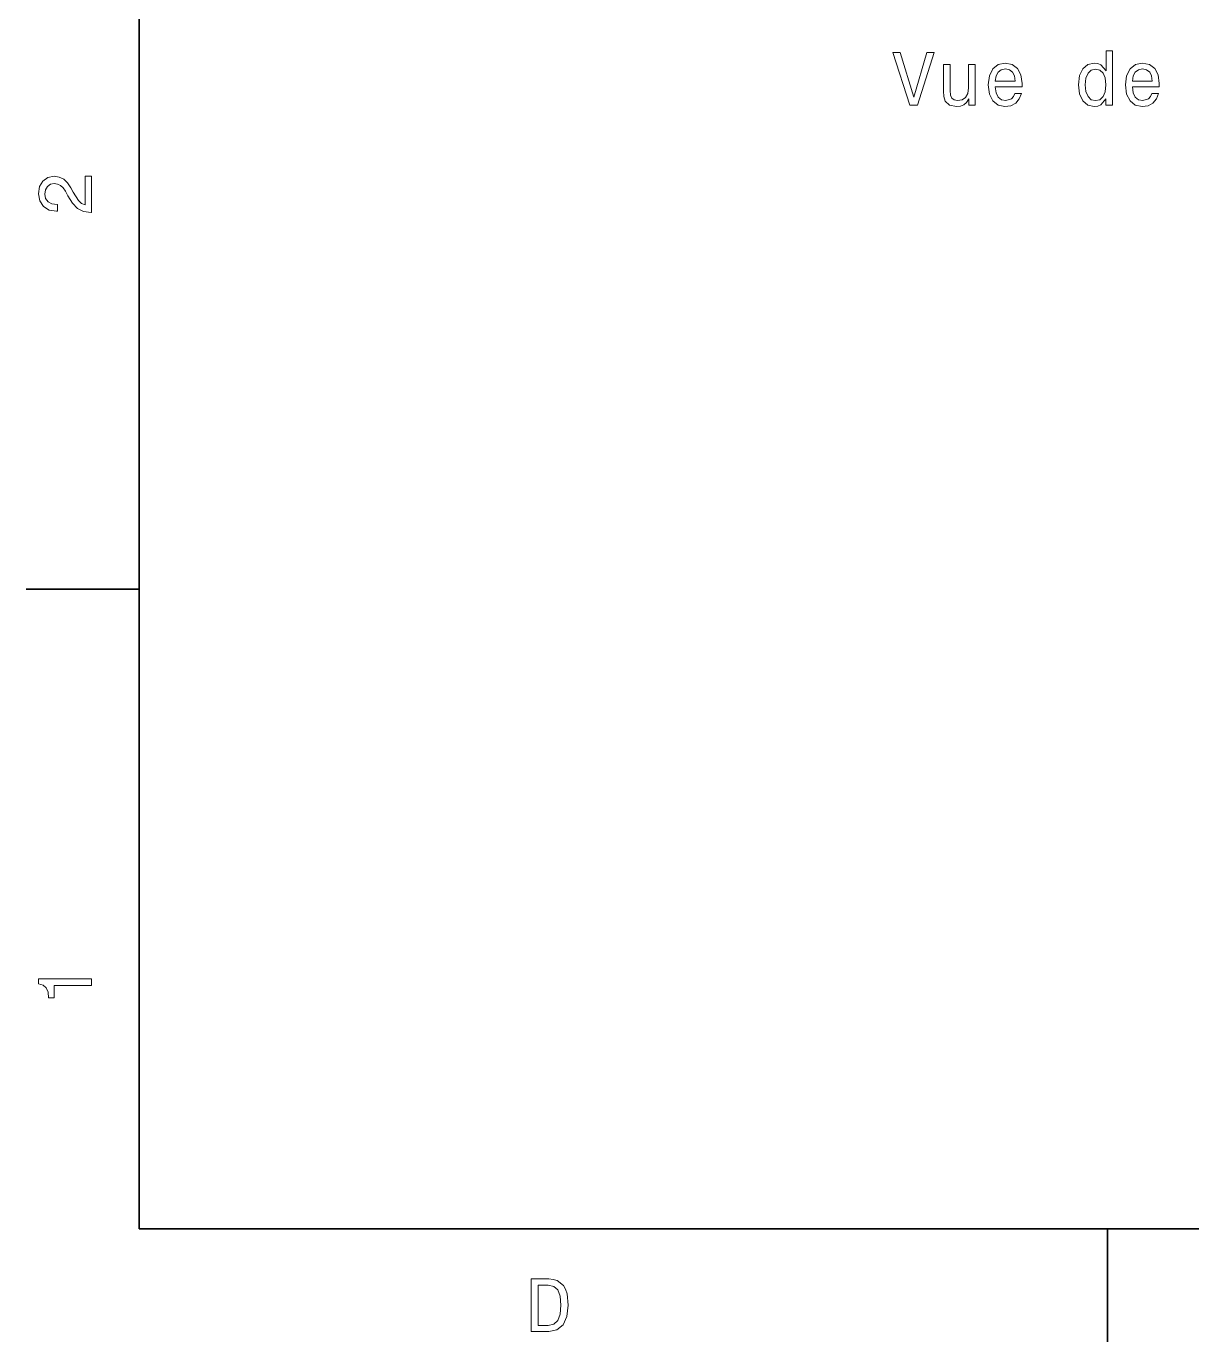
# Model space of a CAD drawing. Extents: x 0 to 297, y 0 to 210.
# Drawn here: x 2.5 to 79.9, y 2.5 to 89.9 of the extents above; entities that cross this region are included whole.
import ezdxf

# ---------------------------------------------------------------- set-up
doc = ezdxf.new("R2010")
doc.units = 0

msp = doc.modelspace()

# ---------------------------------------------------------------- linework, layer by layer
at = {"color": 7, "lineweight": 35}
for p, q in [((10, 200), (10, 10)), ((10, 10), (287, 10))]:
    msp.add_line(p, q, dxfattribs=at)
at = {"color": 7, "lineweight": 35, "ltscale": 0.1875}
for p, q in [((10, 52.5), (2.5, 52.5)), ((74.300003, 10), (74.300003, 2.5))]:
    msp.add_line(p, q, dxfattribs=at)
at = {"color": 7, "lineweight": 13}
for points in [[(74.205246, 85.06826), (74.205246, 84.649673), (74.649055, 84.649673), (74.649055, 88.270714), (74.210297, 88.270714), (74.210297, 86.944344), (73.872398, 87.327629), (73.665627, 87.418404), (73.428589, 87.453705), (72.999916, 87.352844), (72.667068, 87.070419), (72.450211, 86.616531), (72.374557, 86.006302), (72.450211, 85.396072), (72.667068, 84.937134), (72.999916, 84.649673), (73.428589, 84.553856), (73.665627, 84.589157), (73.877441, 84.679932)], [(62.318363, 88.154716), (61.440842, 85.174171), (60.538101, 88.154716), (60.058994, 88.154716), (61.188679, 84.649673), (61.693001, 84.649673), (62.79747, 88.154716)], [(66.857269, 85.875175), (68.632484, 85.875175), (68.637527, 86.081947), (68.556831, 86.661919), (68.33493, 87.095642), (67.981903, 87.357887), (67.512886, 87.453705), (67.053955, 87.352844), (66.700928, 87.070419), (66.473984, 86.611488), (66.393288, 86.006302), (66.468941, 85.385986), (66.695885, 84.932091), (67.043869, 84.649673), (67.497757, 84.553856), (67.891129, 84.619415), (68.213898, 84.790886), (68.450928, 85.063217), (68.587097, 85.426331), (68.148331, 85.426331), (68.057556, 85.224602), (67.92643, 85.073303), (67.55323, 84.952271), (67.26577, 85.007744), (67.048912, 85.184258), (66.9077, 85.471718), (66.857269, 85.860046)], [(75.965332, 85.875175), (77.740555, 85.875175), (77.745598, 86.081947), (77.664902, 86.661919), (77.443001, 87.095642), (77.089973, 87.357887), (76.620956, 87.453705), (76.162018, 87.352844), (75.808998, 87.070419), (75.582054, 86.611488), (75.501358, 86.006302), (75.577011, 85.385986), (75.803955, 84.932091), (76.151932, 84.649673), (76.605827, 84.553856), (76.999199, 84.619415), (77.32196, 84.790886), (77.558998, 85.063217), (77.69516, 85.426331), (77.256401, 85.426331), (77.165627, 85.224602), (77.0345, 85.073303), (76.661301, 84.952271), (76.37384, 85.007744), (76.156982, 85.184258), (76.01577, 85.471718), (75.965332, 85.860046)], [(65.520813, 87.357887), (65.077011, 87.357887), (65.077011, 85.794487), (65.026573, 85.431374), (64.880325, 85.169128), (64.653374, 85.007744), (64.355827, 84.957314), (64.118797, 84.997658), (63.967499, 85.11869), (63.881763, 85.325462), (63.861591, 85.617973), (63.861591, 87.357887), (63.417786, 87.357887), (63.417786, 85.577629), (63.432915, 85.219559), (63.528736, 84.922005), (63.821243, 84.649673), (64.290268, 84.553856), (64.542427, 84.589157), (64.759285, 84.679932), (64.945885, 84.836273), (65.097183, 85.063217), (65.097183, 84.649673), (65.520813, 84.649673)], [(66.857269, 86.248375), (66.912743, 86.596359), (67.048912, 86.853561), (67.255684, 87.009903), (67.528015, 87.065376), (67.795303, 87.009903), (68.002083, 86.853561), (68.128159, 86.596359), (68.173553, 86.248375)], [(73.504242, 87.05529), (73.796745, 86.984688), (74.018646, 86.788002), (74.149773, 86.46019), (74.200211, 86.006302), (74.149773, 85.547371), (74.018646, 85.219559), (73.796745, 85.01783), (73.504242, 84.952271), (73.226868, 85.01783), (73.015045, 85.219559), (72.87384, 85.552414), (72.828445, 86.006302), (72.87384, 86.455147), (73.015045, 86.782959), (73.226868, 86.984688)], [(75.965332, 86.248375), (76.020813, 86.596359), (76.156982, 86.853561), (76.363754, 87.009903), (76.636086, 87.065376), (76.903381, 87.009903), (77.110153, 86.853561), (77.236229, 86.596359), (77.281616, 86.248375)], [(6.833213, 77.519447), (6.833213, 79.925072), (6.399496, 79.925072), (6.399496, 78.023773), (6.162464, 78.129684), (5.965778, 78.311241), (5.607709, 78.871033), (5.456412, 79.168587), (5.239553, 79.501442), (4.987392, 79.738472), (4.689842, 79.874641), (4.351945, 79.925072), (3.928314, 79.839333), (3.595461, 79.602303), (3.383646, 79.239189), (3.307997, 78.770172), (3.393732, 78.286018), (3.630764, 77.91787), (4.009006, 77.680832), (4.508286, 77.600143), (4.578891, 77.600143), (4.578891, 78.059074), (4.538545, 78.059074), (4.195605, 78.104462), (3.943444, 78.240631), (3.782061, 78.457489), (3.726585, 78.744957), (3.777017, 79.03746), (3.903098, 79.254318), (4.099784, 79.395531), (4.346902, 79.445961), (4.578891, 79.41066), (4.775577, 79.314842), (4.947046, 79.153458), (5.098343, 78.931557), (5.259727, 78.634003), (5.572406, 78.139771), (5.90526, 77.791786), (6.308718, 77.585014), (6.818084, 77.519447)], [(6.833213, 26.159222), (6.833213, 26.618156), (3.307997, 26.618156), (3.307997, 26.275217), (3.615634, 26.184439), (3.822406, 26.002882), (3.943444, 25.725506), (3.98379, 25.34222), (4.341859, 25.34222), (4.341859, 26.159222)], [(37.194958, 6.666787), (36.029972, 6.666787), (36.029972, 3.166787), (37.194958, 3.166787), (37.744667, 3.277738), (38.153168, 3.615634), (38.405331, 4.165346), (38.496109, 4.916787), (38.415417, 5.683357), (38.314552, 5.985951), (38.173344, 6.228026), (37.764839, 6.555836), (37.497551, 6.636527)], [(37.159653, 6.248199), (37.542938, 6.17255), (37.805187, 5.940562), (37.961525, 5.527017), (38.011959, 4.916787), (37.956482, 4.326729), (37.800144, 3.913184), (37.532852, 3.666066), (37.159653, 3.585375), (36.498989, 3.585375), (36.498989, 6.248199)]]:
    msp.add_lwpolyline(points, close=True, dxfattribs=at)

doc.saveas('drawing.dxf')
